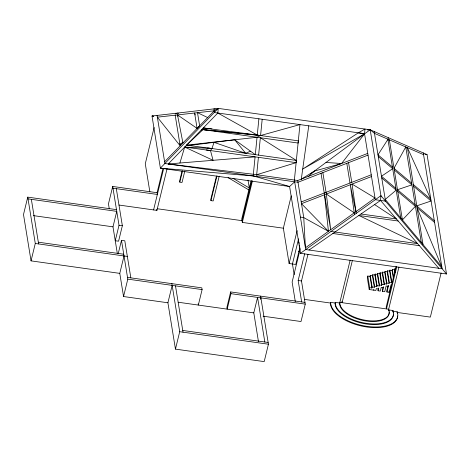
<?xml version="1.0" encoding="UTF-8"?>
<svg xmlns="http://www.w3.org/2000/svg" width="470" height="470" viewBox="0 0 470 470"><rect width="100%" height="100%" fill="white"/><g stroke="black" fill="none" stroke-linecap="round" stroke-linejoin="round"><path stroke-width="0.7" d="M180.045 143.391L180.004 144.831L182.783 142.181M438.804 268.3L380.53 200.449L380.935 195.673L370.201 129.785L218.245 108.382L152.016 116.014L160.376 168.148L289.596 186.525L294.672 181.784M367.746 153.379L297.716 180.515L253.348 174.27L168.225 163.977L217.822 113.023L218.245 108.382L214.214 110.814L164.612 161.768M423.27 152.926L442.135 268.764L305.706 249.552L294.385 180.045L299.954 124.585L260.574 135.525L257.043 137.269L255.304 154.665L234.695 139.772L188.958 145.477L188.958 144.889M201.154 130.149L202.987 129.626L298.098 143.05L298.333 140.847L257.266 135.06L258.888 118.804M256.961 176.473L256.673 174.734L258.406 157.338M258.623 155.135L260.357 137.733L296.353 160.446M262.19 119.268L260.574 135.525L202.987 129.626L186.543 145.16L211.941 148.532L214.056 142.345L245.669 153.302L250.481 151.175M256.673 174.734L296.159 162.655L296.382 160.452L207.664 147.927M421.279 242.461L405.757 146.946L393.995 168.295L411.614 183.112M422.977 244.482L407.42 147.668L430.814 199.262L413.201 184.446M301.241 179.587L308.755 125.831M212.005 128.909L203.287 127.958L202.987 129.626L257.266 135.06L217.822 113.023M116.478 209.632L27.742 197.13L23.5 214.537L31.044 260.874L119.779 273.37L123.551 296.535L167.913 302.786L175.457 349.122L264.193 361.618L268.435 344.216L260.609 296.141M31.044 260.874L35.285 243.466L27.742 197.13M112.988 188.2L157.356 194.451L157.074 192.712L112.706 186.461L108.464 203.868L109.287 208.933M117.353 253.647L112.988 226.84L116.76 211.365L28.024 198.869M112.706 186.461L119.022 225.265L115.25 240.74L118.581 241.204L122.353 225.735L116.313 188.67M118.217 253.688L121.477 240.329L124.803 240.793L130.836 277.864M154.125 127.523L145.283 163.777L149.883 192.013M119.779 273.37L124.021 255.968M123.551 296.535L127.793 279.133L121.477 240.329M157.074 192.712L162.902 168.8M153.584 209.92L163.695 168.43M119.022 205.049L156.91 210.39L167.026 168.9M182.043 171.08L179.628 180.985L179.816 182.143L182.037 182.454L184.792 171.139M179.816 182.143L182.577 170.822M167.913 302.786L172.161 285.384M216.459 176.138L210.766 199.486L210.954 200.643L213.174 200.954L219.208 176.197M210.954 200.643L216.993 175.88M175.457 349.122L179.704 331.714L171.873 283.645M127.511 277.394L201.824 287.863L202.106 289.596L198.334 305.071L198.146 303.908M251.009 180.968L241.75 218.938L242.314 222.416L283.357 228.197L289.109 263.529L295.765 264.463L299.731 248.189M251.803 180.597L242.032 220.677L157.35 208.751M242.314 222.416L252.431 180.927M230.658 291.923L226.893 307.392L227.175 309.131L230.946 293.662L230.658 291.923L304.977 302.392M258.476 341.655L253.794 312.879L257.566 297.41L264.827 342.007M260.55 299.284L260.897 297.88M283.357 228.197L291.241 195.849M289.109 263.529L297.122 230.653M298.573 238.813L292.44 263.993L294.179 274.686M301.652 301.922L298.162 280.49L304.678 253.771M263.088 316.187L301.017 321.533L305.259 304.125L301.487 280.96L308.003 254.241M397.667 315.911A34.322 16.638 13.7 0 1 363.586 326.456A34.322 16.638 13.7 0 1 330.522 303.05L330.68 302.404L335.116 303.032A29.792 14.447 13.7 0 0 363.98 323.601A29.792 14.447 13.7 0 0 393.39 314.019M335.116 303.032L335.274 302.386L339.71 303.009A25.274 12.255 13.7 0 0 364.144 320.699A25.274 12.255 13.7 0 0 389.113 312.356M339.71 303.009L350.15 260.174M352.371 260.486L342.084 302.68L341.896 301.523M367.787 276.049L369.661 287.699L371.876 288.016L370.007 276.36L367.787 276.049L367.334 277.905L369.214 289.526L375.865 290.466L376.317 288.609L378.538 288.921M370.007 276.36L370.243 275.391L372.463 275.708L374.349 287.288L372.128 286.976L370.243 275.391M372.463 275.708L372.698 274.738L374.913 275.05L376.799 286.635L374.584 286.324L372.698 274.738M369.214 289.526L369.661 287.699M374.913 275.05L375.148 274.086L377.369 274.398L379.255 285.983L377.04 285.666L375.148 274.086M371.876 288.016L372.128 286.976M377.369 274.398L377.604 273.428L379.825 273.74L381.711 285.325L379.49 285.014L377.604 273.428M373.65 290.154L373.867 289.262M374.349 287.288L374.584 286.324M379.825 273.74L380.06 272.776L382.28 273.088L384.166 284.673L381.946 284.362L380.06 272.776M376.799 286.635L377.04 285.666M382.28 273.088L382.515 272.118L384.73 272.436L386.616 284.015L384.401 283.704L382.515 272.118M383.444 287.611L381.229 287.299L380.306 291.089L378.086 290.777L378.773 287.957M379.255 285.983L379.49 285.014M384.73 272.436L384.965 271.466L387.186 271.778L389.072 283.363L386.851 283.052L384.965 271.466M381.711 285.325L381.946 284.362M382.95 287.711L382.333 290.237L382.521 291.4L384.742 291.711L386.134 285.989L388.355 286.306M387.186 271.778L387.421 270.814L389.642 271.125L391.528 282.711L389.307 282.394L387.421 270.814M382.521 291.4L383.685 286.647M384.166 284.673L384.401 283.704M389.642 271.125L389.877 270.156L392.092 270.467L393.507 279.157M386.616 284.015L386.851 283.052M388.009 285.778L386.769 290.86L386.957 292.017L389.178 292.334L391.046 284.685M392.092 270.467L392.327 269.504L394.547 269.815L395.017 272.712M386.957 292.017L388.59 285.337M389.072 283.363L389.307 282.394M394.547 269.815L394.782 268.846L395.893 269.005M391.528 282.711L391.763 281.742L389.877 270.156M396.11 266.402L386.17 307.192L386.452 308.925L396.739 266.737M388.925 311.128A25.274 12.255 13.7 0 0 388.514 309.883L398.954 267.048M393.22 312.597A29.792 14.447 13.7 0 0 392.791 311.152L392.949 310.511L388.514 309.883M397.467 313.831A34.322 16.638 13.7 0 0 397.074 312.421L397.232 311.78L392.791 311.152M441.095 273.029L430.35 317.109L397.074 312.421M179.898 163.02L184.687 147.063L211.941 148.532L210.489 150.564L213.069 160.311L184.687 147.063L210.489 150.564M388.437 137.822L387.92 139.367L400.704 217.886M301.517 179.047L314.371 171.092L341.567 163.519L364.561 133.827L370.201 129.785L427.054 154.571L446.5 273.981L300.471 253.301L289.596 186.525L253.63 176.003L160.376 168.148L218.245 108.382M182.93 142.951L177.507 114.921L197.1 128.398L199.633 125.778L197.5 112.683L207.652 117.553M314.371 171.092L308.109 176.738M310.882 173.683L364.561 133.827L364.961 129.044L358.357 132.816L302.709 169.083L364.561 133.827L358.357 132.816M300.471 253.301L380.935 195.673L446.5 273.981M309.031 250.022L380.53 200.449M368.028 155.112L297.998 182.254L164.9 163.507L157.068 115.438M301.205 201.947L371.235 174.805M371.517 176.544L301.487 203.686L328.448 231.322L324.517 194.762L321.028 173.33M214.214 110.814L157.35 117.171L180.163 145.8L175.175 115.179L175.757 115.203L175.416 115.156M186.543 145.16L257.043 137.269M168.225 163.977L255.087 156.868L253.348 174.27L253.63 176.003M367.434 129.973L370.201 129.785L374.49 133.386L423.552 154.665M325.992 162.461L341.567 163.519M153.461 116.196L152.016 116.014L153.467 116.213M203.287 127.958L257.266 135.06M215.237 109.134L213.909 108.946L214.496 112.553L364.538 133.686L375.289 199.715L385.523 201.154L374.208 131.653M424.904 154.266L427.054 154.571M206.177 149.959L296.159 162.655M360.995 213.991L396.451 218.985L374.59 204.567M398.196 221.018L358.857 215.477L417.63 243.642L330.992 231.44M300.424 217.117L303.749 217.587L328.448 231.322M332.872 233.49L419.375 245.675M119.022 225.265L122.353 225.735M298.403 251.256L299.807 251.45M33.37 215.624L112.988 226.84M391.763 281.742L392.873 281.9M38.334 242.197L123.739 254.229M35.285 243.466L127.347 256.432M298.162 280.49L301.487 280.96M304.478 299.384L330.522 303.05M127.793 279.133L202.106 289.596M230.946 293.662L305.259 304.125M178.189 302.234L253.794 312.879M182.748 330.445L268.153 342.477M179.704 331.714L268.435 344.216M177.325 113.123L178.6 113.317M175.275 113.358L176.544 113.552M232.956 178.295L249.294 188L248.013 180.145M228.079 177.613L248.824 189.933M322.861 172.619L326.345 194.051L354.251 212.839L354.533 214.579M405.745 147.063L407.331 148.397M389.507 140.7L387.92 139.367L377.98 154.818L392.415 166.962M378.262 156.557L392.697 168.695L381.47 176.25L395.904 188.388M394.277 170.028L411.896 184.851L397.485 189.721L415.104 204.544M413.483 186.179L431.102 201.001L416.69 205.872L434.304 220.694M381.752 177.983L396.187 190.127L385.241 199.415L441.847 267.031L416.972 207.611L434.586 222.428M397.767 191.46L415.386 206.277L402.402 219.913L389.366 139.837M400.687 217.792L402.273 219.12M421.255 242.303L422.836 243.636M234.695 139.772L245.669 153.302M195.244 114.968L194.592 113.006L197.1 128.398M177.507 114.921L177.918 116.296M324.981 196.895L324.517 194.762L330.71 229.701L326.345 194.051M356.278 213.327L350.285 184.775L354.251 212.839M394.782 268.846L395.135 271.02M392.327 269.504L393.625 277.464M388.99 291.171L389.178 292.334M377.898 289.614L378.086 290.777M348.564 162.655L351.772 182.348M346.795 163.343L350.003 183.036M297.716 180.515L303.749 217.587L305.424 247.813L375.007 197.976L352.054 184.087L355.996 211.588M298.979 242.056L299.214 243.484M299.443 244.911L299.678 246.333M299.907 247.761L300.142 249.188L292.129 282.059L295.295 301.529M175.486 285.848L183.03 332.184M156.721 209.226L156.91 210.39M31.355 199.339L38.616 243.936M397.232 311.78A34.322 16.638 13.7 0 1 367.094 326.368A34.322 16.638 13.7 0 1 330.68 302.404M392.949 310.511A29.792 14.447 13.7 0 1 366.87 323.407A29.792 14.447 13.7 0 1 335.274 302.386M388.672 309.237L339.869 302.369A25.274 12.255 13.7 0 0 366.653 320.446A25.274 12.255 13.7 0 0 388.672 309.237"/></g></svg>
